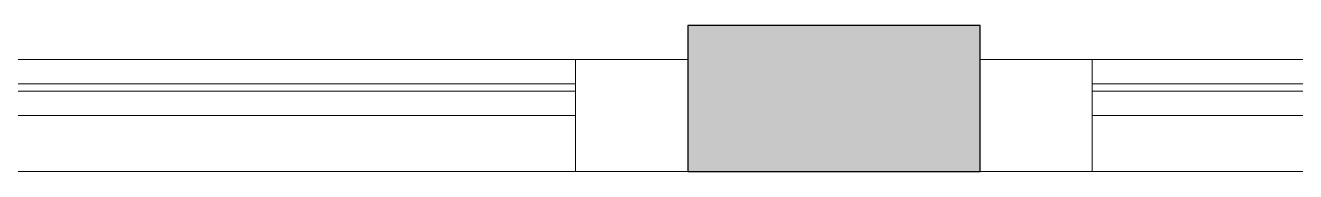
# Model space of a CAD drawing. Header units: inches. Extents: x 719368 to 6315912, y -2624014 to 446967.
# Drawn here: x 6106925 to 6109531, y -2128988 to -2128688 of the extents above; entities that cross this region are included whole.
import ezdxf
from ezdxf.lldxf.tags import DXFTag

# ---------------------------------------------------------------- set-up
doc = ezdxf.new("R2010")
doc.units = ezdxf.units.IN
doc.header["$LTSCALE"] = 20
doc.header["$MEASUREMENT"] = 0
for name, color, linetype, lineweight in [('COL HATCH', 254, 'Continuous', 5), ('COLUMN', 2, 'Continuous', 25), ('Ventilator', 6, 'DASHED', 20), ('WALL', 1, 'Continuous', 18), ('Window-Wall', 7, 'Continuous', 20)]:
    doc.layers.add(name, color=color, linetype=linetype, lineweight=lineweight)
tags = doc.linetypes.add('DASHED', pattern=[0.75, 0.5, -0.25]).pattern_tags.tags
tags[6:7] = [DXFTag(74, 4), DXFTag(75, 0), DXFTag(340, '0'), DXFTag(46, 1.0), DXFTag(50, 0.0), DXFTag(44, 0.0), DXFTag(45, 0.0)]
tags[4:5] = [DXFTag(74, 4), DXFTag(75, 0), DXFTag(340, '0'), DXFTag(46, 1.0), DXFTag(50, 0.0), DXFTag(44, 0.0), DXFTag(45, 0.0)]

# ---------------------------------------------------------------- blocks, each defined once
blk = doc.blocks.new('VENTILATOR')
at = {"layer": 'Ventilator', "ltscale": 0.02}
for p, q in [((-0.18, -1.5), (-0.18, 0)), ((-0.165, 0), (-0.165, -1.5))]:
    blk.add_line(p, q, dxfattribs=at)
at = {"layer": 'Window-Wall'}
for p, q in [((-0.23, 0), (0, 0)), ((-0.23, -1.5), (-0.23, 0)), ((-0.115, 0), (-0.115, -1.5)), ((0, 0), (0, -1.5)), ((-0.23, -1.5), (0, -1.5))]:
    blk.add_line(p, q, dxfattribs=at)

msp = doc.modelspace()

# ---------------------------------------------------------------- hatches: boundary and pattern name
at = {"layer": 'COL HATCH'}
h = msp.add_hatch(color=3, dxfattribs=at)
h.dxf.hatch_style = 1
h.paths.add_polyline_path([(6108883.9475, -2128987.691), (6108883.9475, -2128687.691), (6108283.9475, -2128687.691), (6108283.9475, -2128987.691)])

# ---------------------------------------------------------------- linework, layer by layer
at = {"layer": 'COLUMN', "color": 3}
for p, q in [((6108883.9475, -2128687.691), (6108283.9475, -2128687.691)), ((6108283.9475, -2128687.691), (6108283.9475, -2128987.691)), ((6108883.9475, -2128987.691), (6108883.9475, -2128687.691)), ((6108283.9475, -2128987.691), (6108883.9475, -2128987.691))]:
    msp.add_line(p, q, dxfattribs=at)
at = {"layer": 'WALL'}
for points in [[(6108053.9475, -2128987.691), (6108053.9475, -2128757.691), (6108283.9475, -2128757.691), (6108283.9475, -2128987.691), (6108053.9475, -2128987.691)], [(6109113.9475, -2128987.691), (6109113.9475, -2128757.691), (6108883.9475, -2128757.691), (6108883.9475, -2128987.691), (6109113.9475, -2128987.691)]]:
    msp.add_lwpolyline(points, dxfattribs=at)

# ---------------------------------------------------------------- block references
at = {"layer": 'WALL', "yscale": 1000, "zscale": 1000}
for p, xscale, rotation in [((6106553.9475, -2128987.691), -1000, 90), ((6110613.9475, -2128987.691), 1000, 270)]:
    msp.add_blockref('VENTILATOR', p, dxfattribs=dict(at, xscale=xscale, rotation=rotation))

doc.saveas('drawing.dxf')
